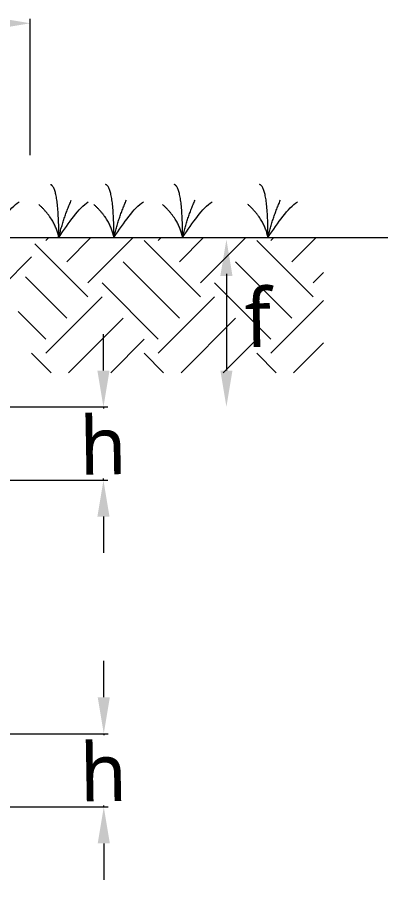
# Model space of a CAD drawing. Header units: millimetres. Extents: x 4229 to 8429, y -1187 to 1783.
# Drawn here: x 6332.8 to 6459.9, y 247.4 to 542.9 of the extents above; entities that cross this region are included whole.
import ezdxf

# ---------------------------------------------------------------- set-up
doc = ezdxf.new("R2010")
doc.units = ezdxf.units.MM
doc.styles.add('微軟正黑體-20', font='Microsoft JhengHei.ttf', dxfattribs={"height": 20})

msp = doc.modelspace()

# ---------------------------------------------------------------- linework, layer by layer
at = {"lineweight": 5}
for p, q in [((6337.27, 495.67), (6337.27, 542.38)), ((5889.51, 467.42), (6361.19, 467.42)), ((6361.19, 467.42), (6459.87, 467.42)), ((6404.53, 454.95), (6404.53, 421.83)), ((6362.35, 421.83), (6362.35, 434.29)), ((6143.73, 409.36), (6363.91, 409.36)), ((6362.35, 409.36), (6362.35, 408.81)), ((6143.61, 384.25), (6363.91, 384.25)), ((6362.35, 384.25), (6362.35, 384.8)), ((6362.35, 371.78), (6362.35, 359.32)), ((6362.47, 309.87), (6362.47, 322.33)), ((6143.85, 297.4), (6364.03, 297.4)), ((6362.47, 297.4), (6362.47, 296.84)), ((6143.73, 272.29), (6364.03, 272.29)), ((6362.47, 272.29), (6362.47, 272.84)), ((6362.47, 259.82), (6362.47, 247.35))]:
    msp.add_line(p, q, dxfattribs=at)
at = {"linetype": 'Continuous', "lineweight": 5}
for p, q in [((6342.56, 466.37), (6343.6, 467.42)), ((6349.8, 459.14), (6358.08, 467.42)), ((6357.04, 451.9), (6372.55, 467.42)), ((6381.16, 466.37), (6382.2, 467.42)), ((6388.4, 459.14), (6396.68, 467.42)), ((6395.64, 451.9), (6411.16, 467.42)), ((6419.77, 466.37), (6420.81, 467.42)), ((6427, 459.14), (6435.28, 467.42)), ((6357.04, 447.07), (6338.82, 465.29)), ((6395.64, 447.07), (6376.34, 466.37)), ((6434.24, 447.07), (6414.94, 466.37)), ((6327.46, 450.57), (6337.73, 460.85)), ((6388.4, 439.83), (6369.1, 459.14)), ((6427, 439.83), (6407.7, 459.14)), ((6434.24, 451.9), (6437.81, 455.47)), ((6349.8, 439.83), (6335.67, 453.96)), ((6381.16, 432.6), (6361.86, 451.9)), ((6419.77, 432.6), (6400.46, 451.9)), ((6342.56, 427.77), (6361.86, 447.07)), ((6381.16, 427.77), (6400.46, 447.07)), ((6419.77, 427.77), (6437.81, 445.82)), ((6342.56, 432.6), (6333.12, 442.04)), ((6350.38, 421.11), (6369.1, 439.83)), ((6388.98, 421.11), (6407.7, 439.83)), ((6364.85, 421.11), (6376.34, 432.6)), ((6403.46, 421.11), (6414.94, 432.6)), ((6427.58, 421.11), (6437.81, 431.34)), ((6344.39, 421.11), (6337.73, 427.77)), ((6383, 421.11), (6376.34, 427.77)), ((6421.6, 421.11), (6414.94, 427.77))]:
    msp.add_line(p, q, dxfattribs=at)
at = {"lineweight": 5}
for points, degree in [([(6347.05, 467.42), (6347.05, 484.87), (6344.14, 485.58)], 2), ([(6365.95, 467.42), (6365.95, 484.87), (6363.03, 485.58)], 2), ([(6389.49, 467.42), (6389.49, 484.87), (6386.57, 485.58)], 2), ([(6418.79, 467.42), (6418.79, 484.87), (6415.87, 485.58)], 2), ([(6323.32, 467.42), (6326.84, 472.68), (6330.11, 477.43), (6333.44, 479.69)], 3), ([(6347.05, 467.42), (6348.6, 474.1), (6351.34, 480.23)], 2), ([(6347.05, 467.42), (6350.56, 472.68), (6353.84, 477.43), (6357.17, 479.69)], 3), ([(6365.95, 467.42), (6367.49, 474.1), (6370.23, 480.23)], 2), ([(6365.95, 467.42), (6369.46, 472.68), (6372.73, 477.43), (6376.06, 479.69)], 3), ([(6389.49, 467.42), (6391.03, 474.1), (6393.77, 480.23)], 2), ([(6389.49, 467.42), (6393, 472.68), (6396.27, 477.43), (6399.6, 479.69)], 3), ([(6418.79, 467.42), (6420.33, 474.1), (6423.07, 480.23)], 2), ([(6418.79, 467.42), (6422.3, 472.68), (6425.57, 477.43), (6428.9, 479.69)], 3), ([(6347.05, 467.42), (6345.8, 473.75), (6340.15, 478.74)], 2), ([(6365.95, 467.42), (6364.7, 473.75), (6359.04, 478.74)], 2), ([(6389.49, 467.42), (6388.24, 473.75), (6382.58, 478.74)], 2), ([(6418.79, 467.42), (6417.54, 473.75), (6411.88, 478.74)], 2)]:
    msp.add_open_spline(points, degree=degree, dxfattribs=at)
for points in [[(6324.88, 542.9), (6324.88, 538.77), (6337.27, 540.83)], [(6402.45, 454.29), (6406.61, 454.29), (6404.53, 466.76)], [(6360.28, 421.83), (6364.43, 421.83), (6362.35, 409.36)], [(6402.45, 421.83), (6406.61, 421.83), (6404.53, 409.36)], [(6360.28, 371.78), (6364.43, 371.78), (6362.35, 384.25)], [(6360.39, 309.87), (6364.55, 309.87), (6362.47, 297.4)], [(6360.39, 259.82), (6364.55, 259.82), (6362.47, 272.29)]]:
    msp.add_solid(points, dxfattribs=at)

# ---------------------------------------------------------------- texts
at = {"lineweight": 5, "style": '微軟正黑體-20'}
for s, p in [('f', (6411.02, 429.8)), ('h', (6354.33, 386.1)), ('h', (6354.45, 274.13))]:
    msp.add_text(s, height=20, rotation=1, dxfattribs=at).set_placement(p)

doc.saveas('drawing.dxf')
